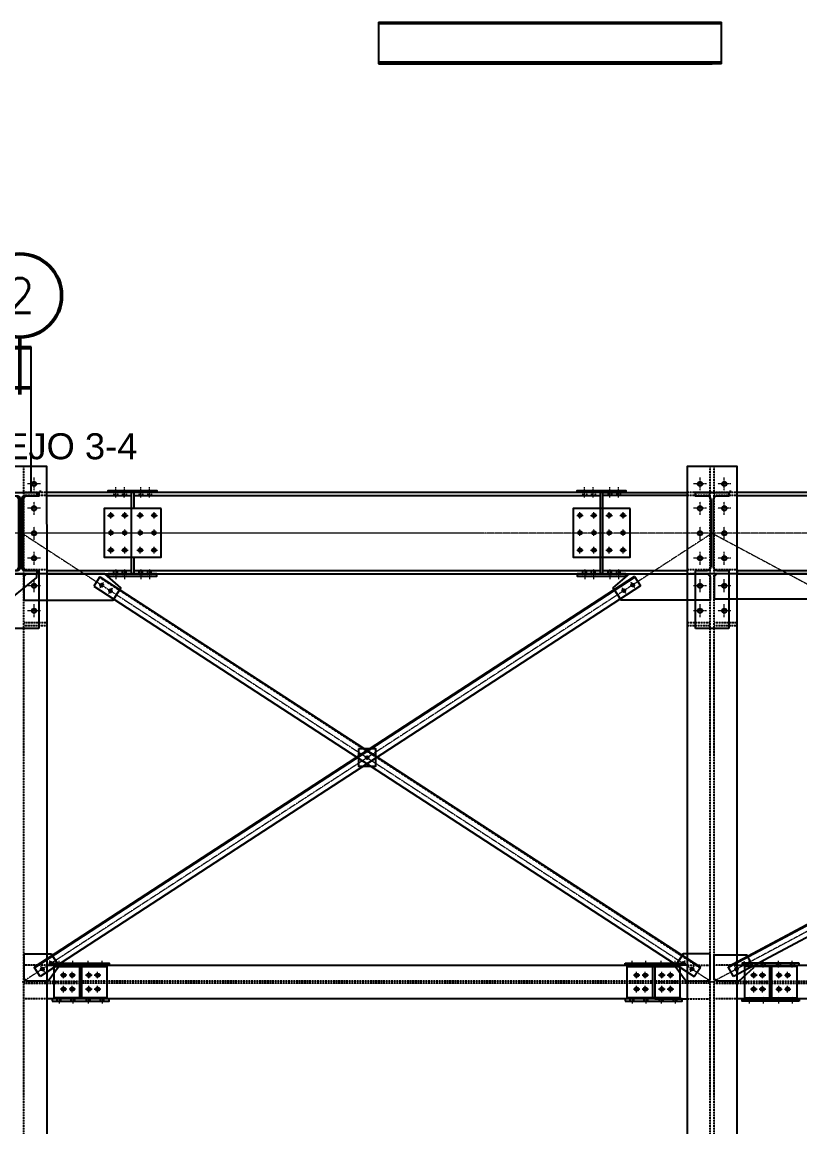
# Model space of a CAD drawing. Header units: millimetres. Extents: x 13669 to 217197, y -88248 to 24578.
# Drawn here: x 205377 to 209862, y -9677 to -3307 of the extents above; entities that cross this region are included whole.
import ezdxf
from ezdxf.enums import TextEntityAlignment as Align

# ---------------------------------------------------------------- set-up
doc = ezdxf.new("R2010")
doc.units = ezdxf.units.MM
doc.linetypes.add('CENTER2', pattern=[1.125, 0.75, -0.125, 0.125, -0.125])
doc.linetypes.add('DASHED2', pattern=[0.375, 0.25, -0.125])
for name, color, linetype in [('CHAPA PISO', 3, 'Continuous'), ('Tx_M_EQUIPOS', 4, 'Continuous'), ('Tx_M_EXISTENTES', 8, 'Continuous'), ('Tx_M_OCULTOS', 2, 'DASHED2')]:
    doc.layers.add(name, color=color, linetype=linetype)
for name, color, linetype, lineweight in [('ITEM', 1, 'Continuous', 50), ('Tx_EJES', 1, 'CENTER2', 5), ('Tx_M_CONTORNO FINO', 1, 'Continuous', 5), ('Tx_M_OCULTAS FINO', 1, 'DASHED2', 5)]:
    doc.layers.add(name, color=color, linetype=linetype, lineweight=lineweight)
doc.styles.add('ROMANS', font='romans.shx', dxfattribs={"width": 0.9})
doc.styles.get("Standard").update_dxf_attribs({"font": 'arial.ttf'})

# ---------------------------------------------------------------- blocks, each defined once
blk = doc.blocks.new('*U8')
at = {"color": 0}
blk.add_line((0, 3), (0, 7.123), dxfattribs=at)
blk.add_circle((0, 0), 3, dxfattribs=at)
at = {"color": 3, "style": 'ROMANS'}
blk.add_attdef('Nº', text='', height=2.5, dxfattribs=at).set_placement((0, 0), align=Align.MIDDLE_CENTER)

msp = doc.modelspace()

# ---------------------------------------------------------------- linework, layer by layer
at = {"layer": 'CHAPA PISO'}
for p, q in [((207432.6514881, -3307.1133838), (209409.2098176, -3307.1133838)), ((209409.2098176, -3547.1133839), (209409.2098176, -3307.1133838)), ((209409.2098176, -3317.1133838), (207432.6514881, -3317.1133838)), ((207432.6514881, -3537.1133838), (209409.2098176, -3537.1133838)), ((207432.6514881, -3547.1133839), (209356.2098176, -3547.1133839)), ((209409.2098176, -3547.1133839), (209356.2098176, -3547.1133839)), ((205428.8743746, -5179.6161333), (205085.9966338, -5179.6161333)), ((205085.9966338, -5189.6161333), (205428.8743746, -5189.6161333)), ((205428.8743746, -5419.6161333), (205428.8743746, -5179.6161333)), ((205085.9966338, -5409.6161333), (205428.8743746, -5409.6161333)), ((205085.9966338, -5419.6161333), (205428.8743746, -5419.6161333)), ((205428.8743746, -6019.6161334), (205428.8743746, -5419.6161333)), ((205481.8743746, -6007.6161334), (205481.8743746, -6019.6161335)), ((209356.2098176, -6019.6161334), (209250.2098176, -6019.6161334)), ((209356.2098176, -6019.6161334), (209303.2098176, -6019.6161334)), ((209356.2098176, -6019.6161334), (209409.2098176, -6019.6161334)), ((209462.2098176, -6019.6161334), (209462.2098176, -6007.6161334)), ((209212.7098177, -6465.3161335), (209212.7098177, -6488.6161334)), ((209499.7098177, -6465.3161335), (209499.7098177, -6488.6161334))]:
    msp.add_line(p, q, dxfattribs=at)
at = {"layer": 'Tx_EJES'}
for p, q in [((205483.5743746, -5969.8661335), (205408.1743746, -5969.8661335)), ((205445.8743746, -6007.5661335), (205445.8743746, -5932.1661335)), ((209323.9098177, -5969.8661335), (209248.5098177, -5969.8661335)), ((209286.2098177, -6007.5661335), (209286.2098177, -5932.1661335)), ((209463.9098177, -5969.8661335), (209388.5098177, -5969.8661335)), ((209426.2098177, -6007.5661335), (209426.2098177, -5932.1661335)), ((205916.3848178, -6045.4911329), (205916.3848178, -5988.9411329)), ((205916.499609, -6047.1161332), (205916.499609, -6009.4161332)), ((205966.2700266, -6047.116133), (205966.2700266, -6009.416133)), ((205966.3848178, -6045.4911329), (205966.3848178, -5988.9411329)), ((206061.5200265, -6047.116133), (206061.5200265, -6009.416133)), ((206061.6348178, -6045.4911329), (206061.6348178, -5988.9411329)), ((206111.5200265, -6047.1161329), (206111.5200265, -6009.4161329)), ((206111.6348178, -6045.4911329), (206111.6348178, -5988.9411329)), ((208620.7848177, -6045.4911332), (208620.7848177, -5988.9411332)), ((208620.8996089, -6047.116133), (208620.8996089, -6009.416133)), ((208670.7848177, -6045.4911332), (208670.7848177, -5988.9411332)), ((208670.8996089, -6047.1161329), (208670.8996089, -6009.4161329)), ((208766.0348177, -6045.4911332), (208766.0348177, -5988.9411332)), ((208766.1496089, -6047.1161329), (208766.1496089, -6009.4161329)), ((208815.9200265, -6047.116133), (208815.9200265, -6009.416133)), ((208816.0348177, -6045.4911332), (208816.0348177, -5988.9411332)), ((205483.5743746, -6110.4661335), (205408.1743746, -6110.4661335)), ((205445.8743746, -6148.1661335), (205445.8743746, -6072.7661335)), ((209323.9098177, -6110.4661335), (209248.5098177, -6110.4661335)), ((209286.2098177, -6148.1661335), (209286.2098177, -6072.7661335)), ((209463.9098177, -6110.4661335), (209388.5098177, -6110.4661335)), ((209426.2098177, -6148.1661335), (209426.2098177, -6072.7661335)), ((205870.0389313, -6151.1161335), (205907.7389313, -6151.1161335)), ((205870.3743746, -6151.1161329), (205908.0743746, -6151.1161329)), ((205888.8889313, -6169.9661335), (205888.8889313, -6132.2661335)), ((205889.2243746, -6169.9661329), (205889.2243746, -6132.2661329)), ((205950.0389313, -6151.1161335), (205987.7389313, -6151.1161335)), ((205950.3743746, -6151.1161329), (205988.0743746, -6151.1161329)), ((205968.8889313, -6169.9661335), (205968.8889313, -6132.2661335)), ((205969.2243746, -6169.9661329), (205969.2243746, -6132.2661329)), ((206039.2743744, -6151.1161332), (206076.9743744, -6151.1161332)), ((206039.2743746, -6151.1161329), (206076.9743746, -6151.1161329)), ((206058.1243744, -6169.9661332), (206058.1243744, -6132.2661332)), ((206058.1243746, -6169.9661329), (206058.1243746, -6132.2661329)), ((206119.2743744, -6151.1161332), (206156.9743744, -6151.1161332)), ((206119.2743746, -6151.1161329), (206156.9743746, -6151.1161329)), ((206138.1243744, -6169.9661332), (206138.1243744, -6132.2661332)), ((206138.1243746, -6169.9661329), (206138.1243746, -6132.2661329)), ((208575.1098177, -6151.1161332), (208612.8098177, -6151.1161332)), ((208575.1098177, -6151.1161332), (208612.8098177, -6151.1161332)), ((208593.9598177, -6169.9661332), (208593.9598177, -6132.2661332)), ((208593.9598177, -6169.9661332), (208593.9598177, -6132.2661332)), ((208655.1098177, -6151.1161332), (208692.8098177, -6151.1161332)), ((208655.1098177, -6151.1161332), (208692.8098177, -6151.1161332)), ((208673.9598177, -6169.9661332), (208673.9598177, -6132.2661332)), ((208673.9598177, -6169.9661332), (208673.9598177, -6132.2661332)), ((208744.0098177, -6151.1161332), (208781.7098177, -6151.1161332)), ((208744.0098177, -6151.1161335), (208781.7098177, -6151.1161335)), ((208762.8598177, -6169.9661332), (208762.8598177, -6132.2661332)), ((208762.8598177, -6169.9661335), (208762.8598177, -6132.2661335)), ((208824.0098177, -6151.1161332), (208861.7098177, -6151.1161332)), ((208824.0098177, -6151.1161335), (208861.7098177, -6151.1161335)), ((208842.8598177, -6169.9661332), (208842.8598177, -6132.2661332)), ((208842.8598177, -6169.9661335), (208842.8598177, -6132.2661335)), ((205445.8743746, -6292.0661335), (205445.8743746, -6216.6661335)), ((205888.8889313, -6269.9661335), (205888.8889313, -6232.2661335)), ((205889.2243746, -6269.9661329), (205889.2243746, -6232.2661329)), ((205968.8889313, -6269.9661335), (205968.8889313, -6232.2661335)), ((205969.2243746, -6269.9661329), (205969.2243746, -6232.2661329)), ((206058.1243744, -6269.9661332), (206058.1243744, -6232.2661332)), ((206058.1243746, -6269.9661329), (206058.1243746, -6232.2661329)), ((206138.1243744, -6269.9661332), (206138.1243744, -6232.2661332)), ((206138.1243746, -6269.9661329), (206138.1243746, -6232.2661329)), ((208593.9598177, -6269.9661332), (208593.9598177, -6232.2661332)), ((208593.9598177, -6269.9661332), (208593.9598177, -6232.2661332)), ((208673.9598177, -6269.9661332), (208673.9598177, -6232.2661332)), ((208673.9598177, -6269.9661332), (208673.9598177, -6232.2661332)), ((208762.8598177, -6269.9661332), (208762.8598177, -6232.2661332)), ((208762.8598177, -6269.9661335), (208762.8598177, -6232.2661335)), ((208842.8598177, -6269.9661332), (208842.8598177, -6232.2661332)), ((208842.8598177, -6269.9661335), (208842.8598177, -6232.2661335)), ((209286.2098177, -6292.0661335), (209286.2098177, -6216.6661335)), ((209426.2098177, -6292.0661335), (209426.2098177, -6216.6661335)), ((207995.8743748, -6254.1161333), (204653.6384138, -6254.1161333)), ((214206.2098177, -6254.1161334), (204653.6384138, -6254.1161334)), ((205375.8743746, -6254.1161334), (209356.2098176, -8842.2961337)), ((209356.2098176, -6254.1161333), (205377.4811695, -8842.2961337)), ((205483.5743746, -6254.3661335), (205408.1743746, -6254.3661335)), ((205870.0389313, -6251.1161335), (205907.7389313, -6251.1161335)), ((205870.3743746, -6251.1161329), (205908.0743746, -6251.1161329)), ((205950.0389313, -6251.1161335), (205987.7389313, -6251.1161335)), ((205950.3743746, -6251.1161329), (205988.0743746, -6251.1161329)), ((206039.2743744, -6251.1161332), (206076.9743744, -6251.1161332)), ((206039.2743746, -6251.1161329), (206076.9743746, -6251.1161329)), ((206119.2743744, -6251.1161332), (206156.9743744, -6251.1161332)), ((206119.2743746, -6251.1161329), (206156.9743746, -6251.1161329)), ((208575.1098177, -6251.1161332), (208612.8098177, -6251.1161332)), ((208575.1098177, -6251.1161332), (208612.8098177, -6251.1161332)), ((208655.1098177, -6251.1161332), (208692.8098177, -6251.1161332)), ((208655.1098177, -6251.1161332), (208692.8098177, -6251.1161332)), ((208744.0098177, -6251.1161332), (208781.7098177, -6251.1161332)), ((208744.0098177, -6251.1161335), (208781.7098177, -6251.1161335)), ((208824.0098177, -6251.1161332), (208861.7098177, -6251.1161332)), ((208824.0098177, -6251.1161335), (208861.7098177, -6251.1161335)), ((209323.9098177, -6254.3661335), (209248.5098177, -6254.3661335)), ((209356.2098176, -6254.1161334), (214206.2098177, -8842.2961337)), ((214206.2098177, -6254.1161334), (209356.2098176, -8842.2961337)), ((209463.9098177, -6254.3661335), (209388.5098177, -6254.3661335)), ((205445.8743746, -6435.9661335), (205445.8743746, -6360.5661335)), ((205870.0389313, -6351.1161335), (205907.7389313, -6351.1161335)), ((205870.3743746, -6351.1161329), (205908.0743746, -6351.1161329)), ((205888.8889313, -6369.9661335), (205888.8889313, -6332.2661335)), ((205889.2243746, -6369.9661329), (205889.2243746, -6332.2661329)), ((205950.0389313, -6351.1161335), (205987.7389313, -6351.1161335)), ((205950.3743746, -6351.1161329), (205988.0743746, -6351.1161329)), ((205968.8889313, -6369.9661335), (205968.8889313, -6332.2661335)), ((205969.2243746, -6369.9661329), (205969.2243746, -6332.2661329)), ((206039.2743744, -6351.1161332), (206076.9743744, -6351.1161332)), ((206039.2743746, -6351.1161329), (206076.9743746, -6351.1161329)), ((206058.1243744, -6369.9661332), (206058.1243744, -6332.2661332)), ((206058.1243746, -6369.9661329), (206058.1243746, -6332.2661329)), ((206119.2743744, -6351.1161332), (206156.9743744, -6351.1161332)), ((206119.2743746, -6351.1161329), (206156.9743746, -6351.1161329)), ((206138.1243744, -6369.9661332), (206138.1243744, -6332.2661332)), ((206138.1243746, -6369.9661329), (206138.1243746, -6332.2661329)), ((208575.1098177, -6351.1161332), (208612.8098177, -6351.1161332)), ((208575.1098177, -6351.1161332), (208612.8098177, -6351.1161332)), ((208593.9598177, -6369.9661332), (208593.9598177, -6332.2661332)), ((208593.9598177, -6369.9661332), (208593.9598177, -6332.2661332)), ((208655.1098177, -6351.1161332), (208692.8098177, -6351.1161332)), ((208655.1098177, -6351.1161332), (208692.8098177, -6351.1161332)), ((208673.9598177, -6369.9661332), (208673.9598177, -6332.2661332)), ((208673.9598177, -6369.9661332), (208673.9598177, -6332.2661332)), ((208744.0098177, -6351.1161332), (208781.7098177, -6351.1161332)), ((208744.0098177, -6351.1161335), (208781.7098177, -6351.1161335)), ((208762.8598177, -6369.9661332), (208762.8598177, -6332.2661332)), ((208762.8598177, -6369.9661335), (208762.8598177, -6332.2661335)), ((208824.0098177, -6351.1161332), (208861.7098177, -6351.1161332)), ((208824.0098177, -6351.1161335), (208861.7098177, -6351.1161335)), ((208842.8598177, -6369.9661332), (208842.8598177, -6332.2661332)), ((208842.8598177, -6369.9661335), (208842.8598177, -6332.2661335)), ((209286.2098177, -6435.9661335), (209286.2098177, -6360.5661335)), ((209426.2098177, -6435.9661335), (209426.2098177, -6360.5661335)), ((205483.5743746, -6398.2661335), (205408.1743746, -6398.2661335)), ((209323.9098177, -6398.2661335), (209248.5098177, -6398.2661335)), ((209463.9098177, -6398.2661335), (209388.5098177, -6398.2661335)), ((205916.3848178, -6462.7411334), (205916.3848178, -6519.2911334)), ((205916.499609, -6461.1161346), (205916.499609, -6498.8161346)), ((205966.2700266, -6461.1161348), (205966.2700266, -6498.8161348)), ((205966.3848178, -6462.7411334), (205966.3848178, -6519.2911334)), ((206061.5200265, -6461.1161339), (206061.5200265, -6498.8161339)), ((206061.6348178, -6462.7411334), (206061.6348178, -6519.2911334)), ((206111.5200265, -6461.1161339), (206111.5200265, -6498.8161339)), ((206111.6348178, -6462.7411334), (206111.6348178, -6519.2911334)), ((208621.0144001, -6462.7411334), (208621.0144001, -6519.2911334)), ((208621.1291913, -6461.1161336), (208621.1291913, -6498.8161336)), ((208671.0144001, -6462.7411334), (208671.0144001, -6519.2911334)), ((208671.1291913, -6461.1161337), (208671.1291913, -6498.8161337)), ((208766.1496089, -6461.116134), (208766.1496089, -6498.816134)), ((208766.2644001, -6462.7411334), (208766.2644001, -6519.2911334)), ((208816.1496089, -6461.1161334), (208816.1496089, -6498.8161334)), ((208816.2644001, -6462.7411334), (208816.2644001, -6519.2911334)), ((205483.5743746, -6556.7785867), (205408.1743746, -6556.7785867)), ((205445.8743746, -6594.4785867), (205445.8743746, -6519.0785867)), ((205846.2266589, -6537.2952546), (205825.5116894, -6569.1525935)), ((208887.0389035, -6536.6475614), (208907.7597516, -6568.501077)), ((209323.9098177, -6556.7785867), (209248.5098177, -6556.7785867)), ((209286.2098177, -6594.4785867), (209286.2098177, -6519.0785867)), ((209463.9098177, -6556.7785867), (209388.5098177, -6556.7785867)), ((209426.2098177, -6594.4785867), (209426.2098177, -6519.0785867)), ((205896.5277203, -6570.0031012), (205875.8127508, -6601.8604401)), ((208836.7438789, -6569.36469), (208857.464727, -6601.2182056)), ((205445.8743746, -6738.4785867), (205445.8743746, -6663.0785867)), ((209286.2098177, -6738.4785867), (209286.2098177, -6663.0785867)), ((209426.2098177, -6738.4785867), (209426.2098177, -6663.0785867)), ((205483.5743746, -6700.7785867), (205408.1743746, -6700.7785867)), ((209323.9098177, -6700.7785867), (209248.5098177, -6700.7785867)), ((209463.9098177, -6700.7785867), (209388.5098177, -6700.7785867)), ((205533.811059, -8717.9366141), (205554.5319071, -8749.7901297)), ((205589.5598176, -8757.7961333), (205589.5598176, -8720.0961333)), ((205669.5598176, -8757.7961333), (205669.5598176, -8720.0961333)), ((205758.4598176, -8757.7961333), (205758.4598176, -8720.0961333)), ((205838.4598176, -8757.7961333), (205838.4598176, -8720.0961333)), ((208893.9598175, -8757.7961337), (208893.9598175, -8720.0961337)), ((208973.9598175, -8757.7961337), (208973.9598175, -8720.0961337)), ((209062.8598175, -8757.7961337), (209062.8598175, -8720.0961337)), ((209142.8598175, -8757.7961337), (209142.8598175, -8720.0961337)), ((209199.8569815, -8717.9654653), (209179.142012, -8749.8228042)), ((209558.2374269, -8756.0211611), (209540.3469303, -8722.4960939)), ((209569.5598178, -8757.7961337), (209569.5598178, -8720.0961337)), ((209649.5598178, -8757.7961337), (209649.5598178, -8720.0961337)), ((209738.4598178, -8757.7961337), (209738.4598178, -8720.0961337)), ((209818.4598178, -8757.7961337), (209818.4598178, -8720.0961337)), ((205483.5160344, -8750.6537427), (205504.2368825, -8782.5072582)), ((205616.0493747, -8821.1461336), (205616.0493747, -8783.4461336)), ((205616.3848176, -8821.1461333), (205616.3848176, -8783.4461333)), ((205666.0493747, -8821.1461336), (205666.0493747, -8783.4461336)), ((205666.3848176, -8821.1461333), (205666.3848176, -8783.4461333)), ((205761.6348176, -8821.1461333), (205761.6348176, -8783.4461333)), ((205761.6348176, -8821.1461333), (205761.6348176, -8783.4461333)), ((205811.6348176, -8821.1461333), (205811.6348176, -8783.4461333)), ((205811.6348176, -8821.1461333), (205811.6348176, -8783.4461333)), ((208920.7848175, -8821.1461337), (208920.7848175, -8783.4461337)), ((208920.7848177, -8821.1461334), (208920.7848177, -8783.4461334)), ((208970.7848175, -8821.1461337), (208970.7848175, -8783.4461337)), ((208970.7848177, -8821.1461334), (208970.7848177, -8783.4461334)), ((209066.0348175, -8821.1461337), (209066.0348175, -8783.4461337)), ((209066.0348175, -8821.1461337), (209066.0348175, -8783.4461337)), ((209116.0348175, -8821.1461337), (209116.0348175, -8783.4461337)), ((209116.0348175, -8821.1461337), (209116.0348175, -8783.4461337)), ((209250.1580429, -8750.6733119), (209229.4430734, -8782.5306508)), ((209505.3031102, -8784.2693136), (209487.4126136, -8750.7442464)), ((209596.3848178, -8821.1461337), (209596.3848178, -8783.4461337)), ((209596.3848178, -8821.1461337), (209596.3848178, -8783.4461337)), ((209646.3848178, -8821.1461337), (209646.3848178, -8783.4461337)), ((209646.3848178, -8821.1461337), (209646.3848178, -8783.4461337)), ((209741.6348178, -8821.1461337), (209741.6348178, -8783.4461337)), ((209741.6348178, -8821.1461337), (209741.6348178, -8783.4461337)), ((209791.6348178, -8821.1461337), (209791.6348178, -8783.4461337)), ((209791.6348178, -8821.1461337), (209791.6348178, -8783.4461337)), ((205634.8993747, -8802.2961336), (205597.1993747, -8802.2961336)), ((205635.2348176, -8802.2961333), (205597.5348176, -8802.2961333)), ((205684.8993747, -8802.2961336), (205647.1993747, -8802.2961336)), ((205685.2348176, -8802.2961333), (205647.5348176, -8802.2961333)), ((205742.7848176, -8802.2961333), (205780.4848176, -8802.2961333)), ((205780.4848176, -8802.2961333), (205742.7848176, -8802.2961333)), ((205792.7848176, -8802.2961333), (205830.4848176, -8802.2961333)), ((205830.4848176, -8802.2961333), (205792.7848176, -8802.2961333)), ((208939.6348175, -8802.2961337), (208901.9348175, -8802.2961337)), ((208901.9348177, -8802.2961334), (208939.6348177, -8802.2961334)), ((208989.6348175, -8802.2961337), (208951.9348175, -8802.2961337)), ((208951.9348177, -8802.2961334), (208989.6348177, -8802.2961334)), ((209047.1848175, -8802.2961337), (209084.8848175, -8802.2961337)), ((209084.8848175, -8802.2961337), (209047.1848175, -8802.2961337)), ((209097.1848175, -8802.2961337), (209134.8848175, -8802.2961337)), ((209134.8848175, -8802.2961337), (209097.1848175, -8802.2961337)), ((209615.2348178, -8802.2961337), (209577.5348178, -8802.2961337)), ((209577.5348178, -8802.2961337), (209615.2348178, -8802.2961337)), ((209665.2348178, -8802.2961337), (209627.5348178, -8802.2961337)), ((209627.5348178, -8802.2961337), (209665.2348178, -8802.2961337)), ((209722.7848178, -8802.2961337), (209760.4848178, -8802.2961337)), ((209722.7848178, -8802.2961337), (209760.4848178, -8802.2961337)), ((209772.7848178, -8802.2961337), (209810.4848178, -8802.2961337)), ((209772.7848178, -8802.2961337), (209810.4848178, -8802.2961337)), ((205634.8993747, -8882.2961336), (205597.1993747, -8882.2961336)), ((205635.2348176, -8882.2961333), (205597.5348176, -8882.2961333)), ((205616.0493747, -8901.1461336), (205616.0493747, -8863.4461336)), ((205616.3848176, -8901.1461333), (205616.3848176, -8863.4461333)), ((205684.8993747, -8882.2961336), (205647.1993747, -8882.2961336)), ((205685.2348176, -8882.2961333), (205647.5348176, -8882.2961333)), ((205666.0493747, -8901.1461336), (205666.0493747, -8863.4461336)), ((205666.3848176, -8901.1461333), (205666.3848176, -8863.4461333)), ((205742.7848176, -8882.2961333), (205780.4848176, -8882.2961333)), ((205780.4848176, -8882.2961333), (205742.7848176, -8882.2961333)), ((205761.6348176, -8901.1461333), (205761.6348176, -8863.4461333)), ((205761.6348176, -8901.1461333), (205761.6348176, -8863.4461333)), ((205792.7848176, -8882.2961333), (205830.4848176, -8882.2961333)), ((205830.4848176, -8882.2961333), (205792.7848176, -8882.2961333)), ((205811.6348176, -8901.1461333), (205811.6348176, -8863.4461333)), ((205811.6348176, -8901.1461333), (205811.6348176, -8863.4461333)), ((208939.6348175, -8882.2961337), (208901.9348175, -8882.2961337)), ((208901.9348177, -8882.2961334), (208939.6348177, -8882.2961334)), ((208920.7848175, -8901.1461337), (208920.7848175, -8863.4461337)), ((208920.7848177, -8901.1461334), (208920.7848177, -8863.4461334)), ((208989.6348175, -8882.2961337), (208951.9348175, -8882.2961337)), ((208951.9348177, -8882.2961334), (208989.6348177, -8882.2961334)), ((208970.7848175, -8901.1461337), (208970.7848175, -8863.4461337)), ((208970.7848177, -8901.1461334), (208970.7848177, -8863.4461334)), ((209047.1848175, -8882.2961337), (209084.8848175, -8882.2961337)), ((209084.8848175, -8882.2961337), (209047.1848175, -8882.2961337)), ((209066.0348175, -8901.1461337), (209066.0348175, -8863.4461337)), ((209066.0348175, -8901.1461337), (209066.0348175, -8863.4461337)), ((209097.1848175, -8882.2961337), (209134.8848175, -8882.2961337)), ((209134.8848175, -8882.2961337), (209097.1848175, -8882.2961337)), ((209116.0348175, -8901.1461337), (209116.0348175, -8863.4461337)), ((209116.0348175, -8901.1461337), (209116.0348175, -8863.4461337)), ((209615.2348178, -8882.2961337), (209577.5348178, -8882.2961337)), ((209577.5348178, -8882.2961337), (209615.2348178, -8882.2961337)), ((209596.3848178, -8901.1461337), (209596.3848178, -8863.4461337)), ((209596.3848178, -8901.1461337), (209596.3848178, -8863.4461337)), ((209665.2348178, -8882.2961337), (209627.5348178, -8882.2961337)), ((209627.5348178, -8882.2961337), (209665.2348178, -8882.2961337)), ((209646.3848178, -8901.1461337), (209646.3848178, -8863.4461337)), ((209646.3848178, -8901.1461337), (209646.3848178, -8863.4461337)), ((209722.7848178, -8882.2961337), (209760.4848178, -8882.2961337)), ((209722.7848178, -8882.2961337), (209760.4848178, -8882.2961337)), ((209741.6348178, -8901.1461337), (209741.6348178, -8863.4461337)), ((209741.6348178, -8901.1461337), (209741.6348178, -8863.4461337)), ((209772.7848178, -8882.2961337), (209810.4848178, -8882.2961337)), ((209772.7848178, -8882.2961337), (209810.4848178, -8882.2961337)), ((209791.6348178, -8901.1461337), (209791.6348178, -8863.4461337)), ((209791.6348178, -8901.1461337), (209791.6348178, -8863.4461337)), ((205589.5598176, -8926.7961333), (205589.5598176, -8964.4961333)), ((205669.5598176, -8926.7961333), (205669.5598176, -8964.4961333)), ((205758.4598176, -8926.7961333), (205758.4598176, -8964.4961333)), ((205838.4598176, -8926.7961333), (205838.4598176, -8964.4961333)), ((208893.9598175, -8926.7961337), (208893.9598175, -8964.4961337)), ((208973.9598175, -8926.7961337), (208973.9598175, -8964.4961337)), ((209062.8598175, -8926.7961337), (209062.8598175, -8964.4961337)), ((209142.8598175, -8926.7961337), (209142.8598175, -8964.4961337)), ((209569.5598178, -8926.7961337), (209569.5598178, -8964.4961337)), ((209649.5598178, -8926.7961337), (209649.5598178, -8964.4961337)), ((209738.4598178, -8926.7961337), (209738.4598178, -8964.4961337)), ((209818.4598178, -8926.7961337), (209818.4598178, -8964.4961337))]:
    msp.add_line(p, q, dxfattribs=at)
at = {"layer": 'Tx_M_CONTORNO FINO'}
for centre in [(205445.8743746, -5969.8661335), (209286.2098177, -5969.8661335), (209426.2098177, -5969.8661335), (205445.8743746, -6110.4661335), (209286.2098177, -6110.4661335), (209426.2098177, -6110.4661335), (205445.8743746, -6254.3661335), (209286.2098177, -6254.3661335), (209426.2098177, -6254.3661335), (205445.8743746, -6398.2661335), (209286.2098177, -6398.2661335), (209426.2098177, -6398.2661335), (205445.8743746, -6556.7785867), (209286.2098177, -6556.7785867), (209426.2098177, -6556.7785867), (205445.8743746, -6700.7785867), (209286.2098177, -6700.7785867), (209426.2098177, -6700.7785867)]:
    msp.add_circle(centre, 14, dxfattribs=at)
at = {"layer": 'Tx_M_EQUIPOS'}
for p, q in [((207432.6514881, -3307.1133838), (207432.6514881, -3547.1133839)), ((206007.1743745, -6019.6161335), (205519.3743746, -6019.6161335)), ((205519.3743746, -6036.9161335), (206007.1743745, -6036.9161335)), ((206007.1743745, -6391.1161335), (206007.1743745, -6019.6161335)), ((208711.9098177, -6019.6161332), (206020.5098176, -6019.6161332)), ((206020.5098176, -6019.6161332), (206020.5098176, -6111.1161332)), ((206020.9098176, -6036.9161332), (208711.9098177, -6036.9161332)), ((208711.9098177, -6111.1161332), (208711.9098177, -6019.6161332)), ((208724.9098177, -6111.1161335), (208724.9098177, -6019.6161335)), ((208724.9098177, -6019.6161335), (209212.7098177, -6019.6161335)), ((209212.7098177, -6036.9161335), (208724.9098177, -6036.9161335)), ((210087.5098176, -6019.6161335), (209499.7098177, -6019.6161335)), ((209499.7098177, -6036.9161335), (210087.5098176, -6036.9161335)), ((208711.9098177, -6488.6161334), (208711.9098177, -6111.1161332)), ((208724.9098177, -6488.6161334), (208724.9098177, -6111.1161335)), ((206007.1743745, -6488.6161334), (206007.1743745, -6391.1161335)), ((206020.5098176, -6391.1161332), (206020.5098176, -6488.6161334)), ((205472.8743746, -6488.6161335), (205472.8743746, -6803.8561335)), ((205520.6142562, -6468.0161334), (206007.1743745, -6468.0161334)), ((205520.6142562, -6488.6161334), (209211.7586926, -6488.6161334)), ((206020.5098176, -6468.0161334), (208711.9098177, -6468.0161334)), ((208724.9098177, -6468.0161334), (209211.7586926, -6468.0161334)), ((209259.2098176, -6803.8561336), (209259.2098176, -6488.6161336)), ((209453.2098176, -6488.6161336), (209453.2098176, -6803.8561336)), ((209500.6382599, -6468.0161334), (210087.5098176, -6468.0161334)), ((209500.6382599, -6488.6161334), (214061.7586926, -6488.6161334)), ((208907.6531002, -6504.1505632), (205445.4527025, -8756.3267278)), ((208910.2704705, -6508.1741652), (205448.0700728, -8760.3503298)), ((208942.5513707, -6557.7985894), (205480.350973, -8809.974754)), ((205825.6064656, -6504.8020611), (205790.7180959, -6558.4565265)), ((205790.7180959, -6558.4565265), (209253.3340514, -8809.9937382)), ((205825.6064656, -6504.8020611), (209288.2224211, -8756.3392727)), ((208907.6531002, -6504.1505632), (208942.5513707, -6557.7985894)), ((213666.2036112, -6502.6161332), (209449.0014216, -8753.1065176)), ((213668.4634634, -6506.8508786), (209451.2612738, -8757.3412629)), ((213696.3349738, -6559.0794043), (209479.1327843, -8809.5697887)), ((205472.8743746, -6803.8561335), (205278.8743746, -6803.8561335)), ((209453.2098176, -6803.8561336), (209259.2098176, -6803.8561336)), ((205480.350973, -8809.974754), (205445.4527025, -8756.3267278)), ((209253.3340514, -8809.9937382), (209288.2224211, -8756.3392727)), ((209479.1327843, -8809.5697887), (209449.0014216, -8753.1065176))]:
    msp.add_line(p, q, dxfattribs=at)
for points in [[(205520.7098175, -14634.8961334), (205520.7098175, -6536.3243085), (205519.3743746, -5869.6161335), (205232.3743746, -5869.6161335), (205231.7098175, -6520.4243085), (205231.7098175, -14634.8961334)], [(209500.7098177, -14634.8961334), (209500.7098177, -6536.3243085), (209499.7098176, -5869.6161335), (209212.7098176, -5869.6161335), (209211.7098177, -6520.4243085), (209211.7098177, -14634.8961334)], [(206154.0098178, -6019.6161329), (205874.0098178, -6019.6161329), (205874.0098178, -6006.9161329), (206154.0098178, -6006.9161329)], [(208858.4098177, -6019.6161332), (208578.4098177, -6019.6161332), (208578.4098177, -6006.9161332), (208858.4098177, -6006.9161332)], [(206178.1243746, -6111.1161329), (205849.2243746, -6111.1161329), (205849.2243746, -6391.1161329), (206178.1243746, -6391.1161329)], [(208882.8598177, -6111.1161332), (208553.9598177, -6111.1161332), (208553.9598177, -6391.1161332), (208882.8598177, -6391.1161332)], [(206154.0098178, -6488.6161334), (205874.0098178, -6488.6161334), (205874.0098174, -6501.3161335), (206154.0098174, -6501.3161335)], [(208858.6394001, -6488.6161334), (208578.6394001, -6488.6161334), (208578.6393996, -6501.3161335), (208858.6393996, -6501.3161335)], [(205549.5598176, -8732.5961333), (205878.4598176, -8732.5961333), (205878.4598176, -8745.2961333), (205549.5598176, -8745.2961333)], [(205865.6098176, -8933.0961333), (205562.4098176, -8933.0961333), (205562.4098176, -8751.4961333), (205865.6098176, -8751.4961333)], [(209011.9098177, -8933.0961334), (209011.9098177, -8939.2961335), (205720.5098176, -8939.2961333), (205720.5098176, -8933.0961333), (205720.5098176, -8751.4961333), (205720.5098176, -8745.2961333), (209011.9098177, -8745.2961335), (209011.9098177, -8751.4961334)], [(208853.9598175, -8732.5961337), (209182.8598175, -8732.5961337), (209182.8598175, -8745.2961337), (208853.9598175, -8745.2961337)], [(209170.0098175, -8933.0961337), (208866.8098175, -8933.0961337), (208866.8098175, -8751.4961337), (209170.0098175, -8751.4961337)], [(209858.4598178, -8732.5961337), (209529.5598178, -8732.5961337), (209529.5598178, -8745.2961337), (209858.4598178, -8745.2961337)], [(209542.4098178, -8933.0961337), (209845.6098178, -8933.0961337), (209845.6098178, -8751.4961337), (209542.4098178, -8751.4961337)], [(205549.5598176, -8951.9961333), (205878.4598176, -8951.9961333), (205878.4598176, -8939.2961333), (205549.5598176, -8939.2961333)], [(208853.9598175, -8951.9961337), (209182.8598175, -8951.9961337), (209182.8598175, -8939.2961337), (208853.9598175, -8939.2961337)], [(209858.4598178, -8951.9961337), (209529.5598178, -8951.9961337), (209529.5598178, -8939.2961337), (209858.4598178, -8939.2961337)]]:
    msp.add_lwpolyline(points, close=True, dxfattribs=at)
for points in [[(205267.5743746, -6468.0161334), (205336.0743746, -6468.0161334, 0.4142135624), (205358.2743746, -6445.8161334), (205358.2743746, -6062.4161334, 0.4142135624), (205336.0743746, -6040.2161334), (205267.5743746, -6040.2161334), (205267.5743746, -6019.6161334), (205461.5743746, -6019.6161334), (205461.5743746, -6040.2161334), (205393.0743746, -6040.2161334, 0.4142135624), (205370.8743746, -6062.4161334), (205370.8743746, -6445.8161334, 0.4142135624), (205393.0743746, -6468.0161334), (205461.5743746, -6468.0161334), (205461.5743746, -6488.6161334), (205267.5743746, -6488.6161334)], [(205278.8743746, -6468.0161334), (205347.3743746, -6468.0161334, 0.4142135624), (205369.5743746, -6445.8161334), (205369.5743746, -6062.4161334, 0.4142135624), (205347.3743746, -6040.2161334), (205278.8743746, -6040.2161334), (205278.8743746, -6019.6161334), (205472.8743746, -6019.6161334), (205472.8743746, -6040.2161334), (205404.3743746, -6040.2161334, 0.4142135624), (205382.1743746, -6062.4161334), (205382.1743746, -6445.8161334, 0.4142135624), (205404.3743746, -6468.0161334), (205472.8743746, -6468.0161334), (205472.8743746, -6488.6161334), (205278.8743746, -6488.6161334)], [(209259.2098176, -6468.0161334), (209327.7098176, -6468.0161334, 0.4142135624), (209349.9098176, -6445.8161334), (209349.9098176, -6062.4161334, 0.4142135624), (209327.7098176, -6040.2161334), (209259.2098176, -6040.2161334), (209259.2098176, -6019.6161334), (209453.2098176, -6019.6161334), (209453.2098176, -6040.2161334), (209384.7098176, -6040.2161334, 0.4142135624), (209362.5098176, -6062.4161334), (209362.5098176, -6445.8161334, 0.4142135624), (209384.7098176, -6468.0161334), (209453.2098176, -6468.0161334), (209453.2098176, -6488.6161334), (209259.2098176, -6488.6161334)]]:
    msp.add_lwpolyline(points, format="xyb", close=True, dxfattribs=at)
for points in [[(205178.9664003, -6627.2013412), (205170.8501897, -6619.550583), (205268.5743746, -6496.5161334), (205324.9127634, -6496.5161334), (205332.9127634, -6488.6161334), (205458.9664003, -6488.6161334), (205458.9664003, -6508.6161334), (205241.0746473, -6685.7477739), (205234.2688711, -6679.3322987)], [(205852.9654947, -6488.6161334), (205402.1743746, -6488.6161334), (205387.1743746, -6503.6161334), (205387.1743746, -6639.1462072), (205901.230027, -6639.1462072), (205947.0582972, -6568.7489796), (205852.9654947, -6488.6161334)], [(208879.1186975, -6488.6161334), (209329.9098176, -6488.6161334), (209344.9098176, -6503.6161334), (209344.9098176, -6639.1462072), (208830.8541652, -6639.1462072), (208785.025895, -6568.7489796), (208879.1186975, -6488.6161334)], [(209367.5098176, -6632.752108), (209981.6564624, -6632.752108), (210021.203876, -6558.6440647), (209926.9359263, -6488.6161334), (209382.5098177, -6488.6161334), (209367.5098177, -6503.6161334), (209367.5098176, -6632.752108)], [(207316.8454936, -7497.2291413), (207316.8454936, -7597.2291413), (207416.8454936, -7597.2291413), (207416.8454936, -7597.2291413), (207416.8454936, -7497.2291413), (207316.8454936, -7497.2291413)], [(205388.7811695, -8679.7258293), (205544.7250711, -8679.7258293), (205590.5533413, -8750.1230569), (205526.6429178, -8835.9961337), (205403.7811696, -8835.9961337), (205388.7811696, -8820.9961337), (205388.7811695, -8679.7258293)], [(209344.9098176, -8679.7258293), (209188.965916, -8679.7258293), (209143.1376458, -8750.1230569), (209207.0480694, -8835.9961337), (209329.9098176, -8835.9961337), (209344.9098176, -8820.9961337), (209344.9098176, -8679.7258293)], [(209367.5098176, -8685.4338137), (209554.5732225, -8685.4338137), (209594.1206361, -8759.541857), (209509.8526864, -8835.9961337), (209382.5098177, -8835.9961337), (209367.5098177, -8820.9961337), (209367.5098176, -8685.4338137)], [(205519.3743746, -8745.2961337), (205707.1743747, -8745.2961337), (205707.1743747, -8751.4961336), (205707.1743747, -8933.0961336), (205707.1743747, -8939.2961337), (205519.3743746, -8939.2961337)], [(209212.7098176, -8745.2961337), (209024.9098175, -8745.2961337), (209024.9098175, -8751.4961337), (209024.9098175, -8933.0961337), (209024.9098175, -8939.2961337), (209212.7098176, -8939.2961337)], [(209499.7098177, -8745.2961337), (209687.5098178, -8745.2961337), (209687.5098178, -8751.4961337), (209687.5098178, -8933.0961337), (209687.5098178, -8939.2961337), (209499.7098177, -8939.2961337)], [(213861.9098177, -8933.0961337), (213861.9098177, -8939.2961337), (209700.5098178, -8939.2961337), (209700.5098178, -8933.0961337), (209700.5098178, -8751.4961337), (209700.5098178, -8745.2961337), (213861.9098177, -8745.2961337), (213861.9098177, -8751.4961337), (213861.9098177, -8933.0961337)]]:
    msp.add_lwpolyline(points, dxfattribs=at)
for centre, radius in [((205888.8889313, -6151.1161335), 10.5), ((205889.2243746, -6151.1161329), 10.5), ((205968.8889313, -6151.1161335), 10.5), ((205969.2243746, -6151.1161329), 10.5), ((206058.1243744, -6151.1161332), 10.5), ((206058.1243746, -6151.1161329), 10.5), ((206138.1243744, -6151.1161332), 10.5), ((206138.1243746, -6151.1161329), 10.5), ((208593.9598177, -6151.1161332), 10.5), ((208593.9598177, -6151.1161332), 10.5), ((208673.9598177, -6151.1161332), 10.5), ((208673.9598177, -6151.1161332), 10.5), ((208762.8598177, -6151.1161332), 10.5), ((208762.8598177, -6151.1161335), 10.5), ((208842.8598177, -6151.1161332), 10.5), ((208842.8598177, -6151.1161335), 10.5), ((205888.8889313, -6251.1161335), 10.5), ((205889.2243746, -6251.1161329), 10.5), ((205968.8889313, -6251.1161335), 10.5), ((205969.2243746, -6251.1161329), 10.5), ((206058.1243744, -6251.1161332), 10.5), ((206058.1243746, -6251.1161329), 10.5), ((206138.1243744, -6251.1161332), 10.5), ((206138.1243746, -6251.1161329), 10.5), ((208593.9598177, -6251.1161332), 10.5), ((208593.9598177, -6251.1161332), 10.5), ((208673.9598177, -6251.1161332), 10.5), ((208673.9598177, -6251.1161332), 10.5), ((208762.8598177, -6251.1161332), 10.5), ((208762.8598177, -6251.1161335), 10.5), ((208842.8598177, -6251.1161332), 10.5), ((208842.8598177, -6251.1161335), 10.5), ((205888.8889313, -6351.1161335), 10.5), ((205889.2243746, -6351.1161329), 10.5), ((205968.8889313, -6351.1161335), 10.5), ((205969.2243746, -6351.1161329), 10.5), ((206058.1243744, -6351.1161332), 10.5), ((206058.1243746, -6351.1161329), 10.5), ((206138.1243744, -6351.1161332), 10.5), ((206138.1243746, -6351.1161329), 10.5), ((208593.9598177, -6351.1161332), 10.5), ((208593.9598177, -6351.1161332), 10.5), ((208673.9598177, -6351.1161332), 10.5), ((208673.9598177, -6351.1161332), 10.5), ((208762.8598177, -6351.1161332), 10.5), ((208762.8598177, -6351.1161335), 10.5), ((208842.8598177, -6351.1161332), 10.5), ((208842.8598177, -6351.1161335), 10.5), ((205835.8691742, -6553.2239241), 9), ((208897.3993275, -6552.5743192), 9), ((205886.1702355, -6585.9317706), 9), ((208847.104303, -6585.2914478), 9), ((207366.4438759, -7548.4673875), 9), ((205544.1714831, -8733.8633719), 9), ((209189.4994968, -8733.8941348), 9), ((205493.8764585, -8766.5805005), 9), ((209239.8005581, -8766.6019813), 9), ((209496.3578619, -8767.50678), 9), ((209549.2921786, -8739.2586275), 9), ((205616.0493747, -8802.2961336), 10.5), ((205616.3848176, -8802.2961333), 10.5), ((205666.0493747, -8802.2961336), 10.5), ((205666.3848176, -8802.2961333), 10.5), ((205761.6348176, -8802.2961333), 10.5), ((205761.6348176, -8802.2961333), 10.5), ((205811.6348176, -8802.2961333), 10.5), ((205811.6348176, -8802.2961333), 10.5), ((208920.7848175, -8802.2961337), 10.5), ((208920.7848177, -8802.2961334), 10.5), ((208970.7848175, -8802.2961337), 10.5), ((208970.7848177, -8802.2961334), 10.5), ((209066.0348175, -8802.2961337), 10.5), ((209066.0348175, -8802.2961337), 10.5), ((209116.0348175, -8802.2961337), 10.5), ((209116.0348175, -8802.2961337), 10.5), ((209596.3848178, -8802.2961337), 10.5), ((209596.3848178, -8802.2961337), 10.5), ((209646.3848178, -8802.2961337), 10.5), ((209646.3848178, -8802.2961337), 10.5), ((209741.6348178, -8802.2961337), 10.5), ((209741.6348178, -8802.2961337), 10.5), ((209791.6348178, -8802.2961337), 10.5), ((209791.6348178, -8802.2961337), 10.5), ((205616.0493747, -8882.2961336), 10.5), ((205616.3848176, -8882.2961333), 10.5), ((205666.0493747, -8882.2961336), 10.5), ((205666.3848176, -8882.2961333), 10.5), ((205761.6348176, -8882.2961333), 10.5), ((205761.6348176, -8882.2961333), 10.5), ((205811.6348176, -8882.2961333), 10.5), ((205811.6348176, -8882.2961333), 10.5), ((208920.7848175, -8882.2961337), 10.5), ((208920.7848177, -8882.2961334), 10.5), ((208970.7848175, -8882.2961337), 10.5), ((208970.7848177, -8882.2961334), 10.5), ((209066.0348175, -8882.2961337), 10.5), ((209066.0348175, -8882.2961337), 10.5), ((209116.0348175, -8882.2961337), 10.5), ((209116.0348175, -8882.2961337), 10.5), ((209596.3848178, -8882.2961337), 10.5), ((209596.3848178, -8882.2961337), 10.5), ((209646.3848178, -8882.2961337), 10.5), ((209646.3848178, -8882.2961337), 10.5), ((209741.6348178, -8882.2961337), 10.5), ((209741.6348178, -8882.2961337), 10.5), ((209791.6348178, -8882.2961337), 10.5), ((209791.6348178, -8882.2961337), 10.5)]:
    msp.add_circle(centre, radius, dxfattribs=at)
at = {"layer": 'Tx_M_EXISTENTES'}
for centre in [(205445.8743746, -5969.8661335), (209286.2098177, -5969.8661335), (209426.2098177, -5969.8661335), (205445.8743746, -6110.4661335), (209286.2098177, -6110.4661335), (209426.2098177, -6110.4661335), (205445.8743746, -6254.3661335), (209286.2098177, -6254.3661335), (209426.2098177, -6254.3661335), (205445.8743746, -6398.2661335), (209286.2098177, -6398.2661335), (209426.2098177, -6398.2661335), (205445.8743746, -6556.7785867), (209286.2098177, -6556.7785867), (209426.2098177, -6556.7785867), (205445.8743746, -6700.7785867), (209286.2098177, -6700.7785867), (209426.2098177, -6700.7785867)]:
    msp.add_circle(centre, 12.7, dxfattribs=at)
at = {"layer": 'Tx_M_OCULTAS FINO'}
msp.add_line((205822.9898378, -6508.826146), (209285.6057933, -8760.3633576), dxfattribs=at)
at = {"layer": 'Tx_M_OCULTOS', "extrusion": (6.12323e-17, 1, -1.83697e-16)}
for p, q in [((205387.1743746, -14634.8961334), (205387.1743746, -5869.6161335)), ((209344.9098176, -14634.8961334), (209344.9098176, -5869.6161335)), ((209367.5098176, -14634.8961334), (209367.5098176, -5869.6161335))]:
    msp.add_line(p, q, dxfattribs=at)
at = {"layer": 'Tx_M_OCULTOS'}
for p, q in [((205519.3743746, -6019.6161335), (205387.1743746, -6019.6161335)), ((205519.3743746, -6036.9161335), (205387.1743746, -6036.9161335)), ((205905.8848178, -6019.6161329), (205905.8848178, -6006.9161329)), ((205906.1144002, -6019.6161335), (205906.1144002, -6036.9161335)), ((205926.8848178, -6019.6161329), (205926.8848178, -6006.9161329)), ((205926.8848178, -6019.6161335), (205926.8848178, -6036.9161335)), ((205955.8848178, -6019.6161329), (205955.8848178, -6006.9161329)), ((205955.8848178, -6019.6161335), (205955.8848178, -6036.9161335)), ((205976.6552354, -6019.6161335), (205976.6552354, -6036.9161335)), ((205976.8848178, -6019.6161329), (205976.8848178, -6006.9161329)), ((206051.1348177, -6019.6161331), (206051.1348177, -6036.9161331)), ((206051.1348178, -6019.6161329), (206051.1348178, -6006.9161329)), ((206071.9052353, -6019.6161331), (206071.9052353, -6036.9161331)), ((206072.1348178, -6019.6161329), (206072.1348178, -6006.9161329)), ((206101.1348177, -6019.6161331), (206101.1348177, -6036.9161331)), ((206101.1348178, -6019.6161329), (206101.1348178, -6006.9161329)), ((206121.9052353, -6019.6161331), (206121.9052353, -6036.9161331)), ((206122.1348178, -6019.6161329), (206122.1348178, -6006.9161329)), ((208610.2848177, -6019.6161332), (208610.2848177, -6006.9161332)), ((208610.5144001, -6019.6161332), (208610.5144001, -6036.9161332)), ((208631.2848177, -6019.6161332), (208631.2848177, -6006.9161332)), ((208631.2848177, -6019.6161332), (208631.2848177, -6036.9161332)), ((208660.2848177, -6019.6161332), (208660.2848177, -6006.9161332)), ((208660.5144001, -6019.6161332), (208660.5144001, -6036.9161332)), ((208681.2848177, -6019.6161332), (208681.2848177, -6006.9161332)), ((208681.2848177, -6019.6161332), (208681.2848177, -6036.9161332)), ((208755.5348177, -6019.6161332), (208755.5348177, -6006.9161332)), ((208755.7644001, -6019.6161331), (208755.7644001, -6036.9161331)), ((208776.5348177, -6019.6161332), (208776.5348177, -6006.9161332)), ((208776.5348177, -6019.6161331), (208776.5348177, -6036.9161331)), ((208805.5348177, -6019.6161332), (208805.5348177, -6006.9161332)), ((208805.5348177, -6019.6161334), (208805.5348177, -6036.9161334)), ((208826.3052353, -6019.6161334), (208826.3052353, -6036.9161334)), ((208826.5348177, -6019.6161332), (208826.5348177, -6006.9161332)), ((209344.9098177, -6019.6161335), (209212.7098177, -6019.6161335)), ((209344.9098177, -6036.9161335), (209212.7098177, -6036.9161335)), ((209499.7098177, -6019.6161335), (209367.5098176, -6019.6161335)), ((209499.7098177, -6036.9161335), (209367.5098176, -6036.9161335)), ((205519.3743746, -6465.3161335), (205387.1743746, -6465.3161335)), ((205519.3863928, -6488.6161334), (205387.1863928, -6488.6161334)), ((205905.8848178, -6488.6161334), (205905.8848178, -6501.3161335)), ((205906.1144002, -6488.6161346), (205906.1144002, -6471.3161346)), ((205926.8848178, -6488.6161346), (205926.8848178, -6471.3161346)), ((205926.8848178, -6488.6161334), (205926.8848178, -6501.3161335)), ((205955.8848178, -6488.6161346), (205955.8848178, -6471.3161346)), ((205955.8848178, -6488.6161334), (205955.8848178, -6501.3161335)), ((205976.6552354, -6488.6161346), (205976.6552354, -6471.3161346)), ((205976.8848178, -6488.6161334), (205976.8848178, -6501.3161335)), ((206051.1348177, -6488.6161338), (206051.1348177, -6471.3161338)), ((206051.1348178, -6488.6161334), (206051.1348178, -6501.3161335)), ((206071.9052353, -6488.6161338), (206071.9052353, -6471.3161338)), ((206072.1348178, -6488.6161334), (206072.1348178, -6501.3161335)), ((206101.1348177, -6488.6161337), (206101.1348177, -6471.3161337)), ((206101.1348178, -6488.6161334), (206101.1348178, -6501.3161335)), ((206121.9052353, -6488.6161337), (206121.9052353, -6471.3161337)), ((206122.1348178, -6488.6161334), (206122.1348178, -6501.3161335)), ((208610.5144001, -6488.6161334), (208610.5144001, -6501.3161335)), ((208610.7439825, -6488.6161334), (208610.7439825, -6471.3161334)), ((208631.5144001, -6488.6161334), (208631.5144001, -6471.3161334)), ((208631.5144001, -6488.6161334), (208631.5144001, -6501.3161335)), ((208660.5144001, -6488.6161334), (208660.5144001, -6501.3161335)), ((208660.7439825, -6488.6161334), (208660.7439825, -6471.3161334)), ((208681.5144001, -6488.6161334), (208681.5144001, -6471.3161334)), ((208681.5144001, -6488.6161334), (208681.5144001, -6501.3161335)), ((208755.7644001, -6488.616134), (208755.7644001, -6471.316134)), ((208755.7644001, -6488.6161334), (208755.7644001, -6501.3161335)), ((208776.5348177, -6488.616134), (208776.5348177, -6471.316134)), ((208776.7644001, -6488.6161334), (208776.7644001, -6501.3161335)), ((208805.7644001, -6488.6161334), (208805.7644001, -6471.3161334)), ((208805.7644001, -6488.6161334), (208805.7644001, -6501.3161335)), ((208826.5348177, -6488.6161334), (208826.5348177, -6471.3161334)), ((208826.7644001, -6488.6161334), (208826.7644001, -6501.3161335)), ((209344.9098177, -6465.3161335), (209212.7098177, -6465.3161335)), ((209344.9188171, -6488.6161334), (209212.7188171, -6488.6161334)), ((209499.7098177, -6465.3161335), (209367.5098176, -6465.3161335)), ((209499.7188171, -6488.6161334), (209367.5188171, -6488.6161334)), ((205387.1743746, -6769.0035867), (205519.3743746, -6769.0035867)), ((205519.3743746, -6788.1035867), (205387.1743746, -6788.1035867)), ((209212.7098177, -6769.0035867), (209344.9098176, -6769.0035867)), ((209344.9098176, -6788.1035867), (209212.7098177, -6788.1035867)), ((209367.5098176, -6769.0035867), (209499.7098177, -6769.0035867)), ((209499.7098177, -6788.1035867), (209367.5098176, -6788.1035867)), ((205519.3743746, -8745.2961337), (205387.1743746, -8745.2961337)), ((205579.3144, -8732.5961333), (205579.3144, -8745.2961333)), ((205600.0848176, -8732.5961333), (205600.0848176, -8745.2961333)), ((205659.3144, -8732.5961333), (205659.3144, -8745.2961333)), ((205680.0848176, -8732.5961333), (205680.0848176, -8745.2961333)), ((205748.2144, -8732.5961333), (205748.2144, -8745.2961333)), ((205768.9848176, -8732.5961333), (205768.9848176, -8745.2961333)), ((205828.2144, -8732.5961333), (205828.2144, -8745.2961333)), ((205848.9848176, -8732.5961333), (205848.9848176, -8745.2961333)), ((208883.7143999, -8732.5961337), (208883.7143999, -8745.2961337)), ((208904.4848175, -8732.5961337), (208904.4848175, -8745.2961337)), ((208963.7143999, -8732.5961337), (208963.7143999, -8745.2961337)), ((208984.4848175, -8732.5961337), (208984.4848175, -8745.2961337)), ((209052.6143999, -8732.5961337), (209052.6143999, -8745.2961337)), ((209073.3848175, -8732.5961337), (209073.3848175, -8745.2961337)), ((209132.6143999, -8732.5961337), (209132.6143999, -8745.2961337)), ((209153.3848175, -8732.5961337), (209153.3848175, -8745.2961337)), ((209212.7098176, -8745.2961337), (209344.9098176, -8745.2961337)), ((209499.7098177, -8745.2961337), (209367.5098177, -8745.2961337)), ((209559.0348178, -8732.5961337), (209559.0348178, -8745.2961337)), ((209579.8052354, -8732.5961337), (209579.8052354, -8745.2961337)), ((209639.0348178, -8732.5961337), (209639.0348178, -8745.2961337)), ((209659.8052354, -8732.5961337), (209659.8052354, -8745.2961337)), ((209727.9348178, -8732.5961337), (209727.9348178, -8745.2961337)), ((209748.7052354, -8732.5961337), (209748.7052354, -8745.2961337)), ((209807.9348178, -8732.5961337), (209807.9348178, -8745.2961337)), ((209828.7052354, -8732.5961337), (209828.7052354, -8745.2961337)), ((205387.1743746, -8835.9961337), (205707.1743747, -8835.9961337)), ((205387.1743746, -8848.5961337), (205707.1743747, -8848.5961337)), ((205579.1676768, -8835.9961337), (205579.1676768, -8848.5961337)), ((205600.2176768, -8835.9961337), (205600.2176768, -8848.5961337)), ((205659.1676768, -8835.9961337), (205659.1676768, -8848.5961337)), ((205680.2176768, -8835.9961337), (205680.2176768, -8848.5961337)), ((209011.9098177, -8835.9961335), (205720.5098176, -8835.9961335)), ((209011.9098177, -8848.5961335), (205720.5098176, -8848.5961335)), ((209344.9098176, -8835.9961337), (209024.9098175, -8835.9961337)), ((209344.9098176, -8848.5961337), (209024.9098175, -8848.5961337)), ((209051.8665154, -8835.9961338), (209051.8665154, -8848.5961338)), ((209072.9165154, -8835.9961338), (209072.9165154, -8848.5961338)), ((209131.8665154, -8835.9961338), (209131.8665154, -8848.5961338)), ((209152.9165154, -8835.9961338), (209152.9165154, -8848.5961338)), ((209367.5098177, -8835.9961337), (209687.5098178, -8835.9961337)), ((209367.5098177, -8848.5961337), (209687.5098178, -8848.5961337)), ((209559.5031199, -8835.9961338), (209559.5031199, -8848.5961338)), ((209580.5531199, -8835.9961338), (209580.5531199, -8848.5961338)), ((209639.5031199, -8835.9961338), (209639.5031199, -8848.5961338)), ((209660.5531199, -8835.9961338), (209660.5531199, -8848.5961338)), ((209700.5098178, -8835.9961337), (213861.9098177, -8835.9961337)), ((209700.5098178, -8848.5961337), (213861.9098177, -8848.5961337)), ((205519.3743746, -8939.2961337), (205387.1743746, -8939.2961337)), ((205579.3144, -8951.9961333), (205579.3144, -8939.2961333)), ((205600.0848176, -8951.9961333), (205600.0848176, -8939.2961333)), ((205659.3144, -8951.9961333), (205659.3144, -8939.2961333)), ((205680.0848176, -8951.9961333), (205680.0848176, -8939.2961333)), ((205748.2144, -8951.9961333), (205748.2144, -8939.2961333)), ((205768.9848176, -8951.9961333), (205768.9848176, -8939.2961333)), ((205828.2144, -8951.9961333), (205828.2144, -8939.2961333)), ((205848.9848176, -8951.9961333), (205848.9848176, -8939.2961333)), ((208883.7143999, -8951.9961337), (208883.7143999, -8939.2961337)), ((208904.4848175, -8951.9961337), (208904.4848175, -8939.2961337)), ((208963.7143999, -8951.9961337), (208963.7143999, -8939.2961337)), ((208984.4848175, -8951.9961337), (208984.4848175, -8939.2961337)), ((209052.6143999, -8951.9961337), (209052.6143999, -8939.2961337)), ((209073.3848175, -8951.9961337), (209073.3848175, -8939.2961337)), ((209132.6143999, -8951.9961337), (209132.6143999, -8939.2961337)), ((209153.3848175, -8951.9961337), (209153.3848175, -8939.2961337)), ((209212.7098176, -8939.2961337), (209344.9098176, -8939.2961337)), ((209499.7098177, -8939.2961337), (209367.5098177, -8939.2961337)), ((209559.0348178, -8951.9961337), (209559.0348178, -8939.2961337)), ((209579.8052354, -8951.9961337), (209579.8052354, -8939.2961337)), ((209639.0348178, -8951.9961337), (209639.0348178, -8939.2961337)), ((209659.8052354, -8951.9961337), (209659.8052354, -8939.2961337)), ((209727.9348178, -8951.9961337), (209727.9348178, -8939.2961337)), ((209748.7052354, -8951.9961337), (209748.7052354, -8939.2961337)), ((209807.9348178, -8951.9961337), (209807.9348178, -8939.2961337)), ((209828.7052354, -8951.9961337), (209828.7052354, -8939.2961337))]:
    msp.add_line(p, q, dxfattribs=at)

# ---------------------------------------------------------------- block references
at = {"layer": 'ITEM', "color": 1}
ref = msp.add_blockref('*U8', (205364.5743746, -4883.5285125), dxfattribs=dict(at, xscale=-80, yscale=80, zscale=80, rotation=180))
ref.add_attrib('Nº', '2', dxfattribs={"layer": '0', "color": 3, "height": 200, "style": 'ROMANS'}).set_placement((205364.5743746, -4883.5285125), align=Align.MIDDLE_CENTER)

# ---------------------------------------------------------------- texts
at = {"insert": (204702.7497036, -5677.6315109), "char_height": 150, "attachment_point": 1}
msp.add_mtext_dynamic_manual_height_columns('APAREJO 3-4', width=4304.015035461, gutter_width=12.5, heights=[0], dxfattribs=at)

doc.saveas('drawing.dxf')
